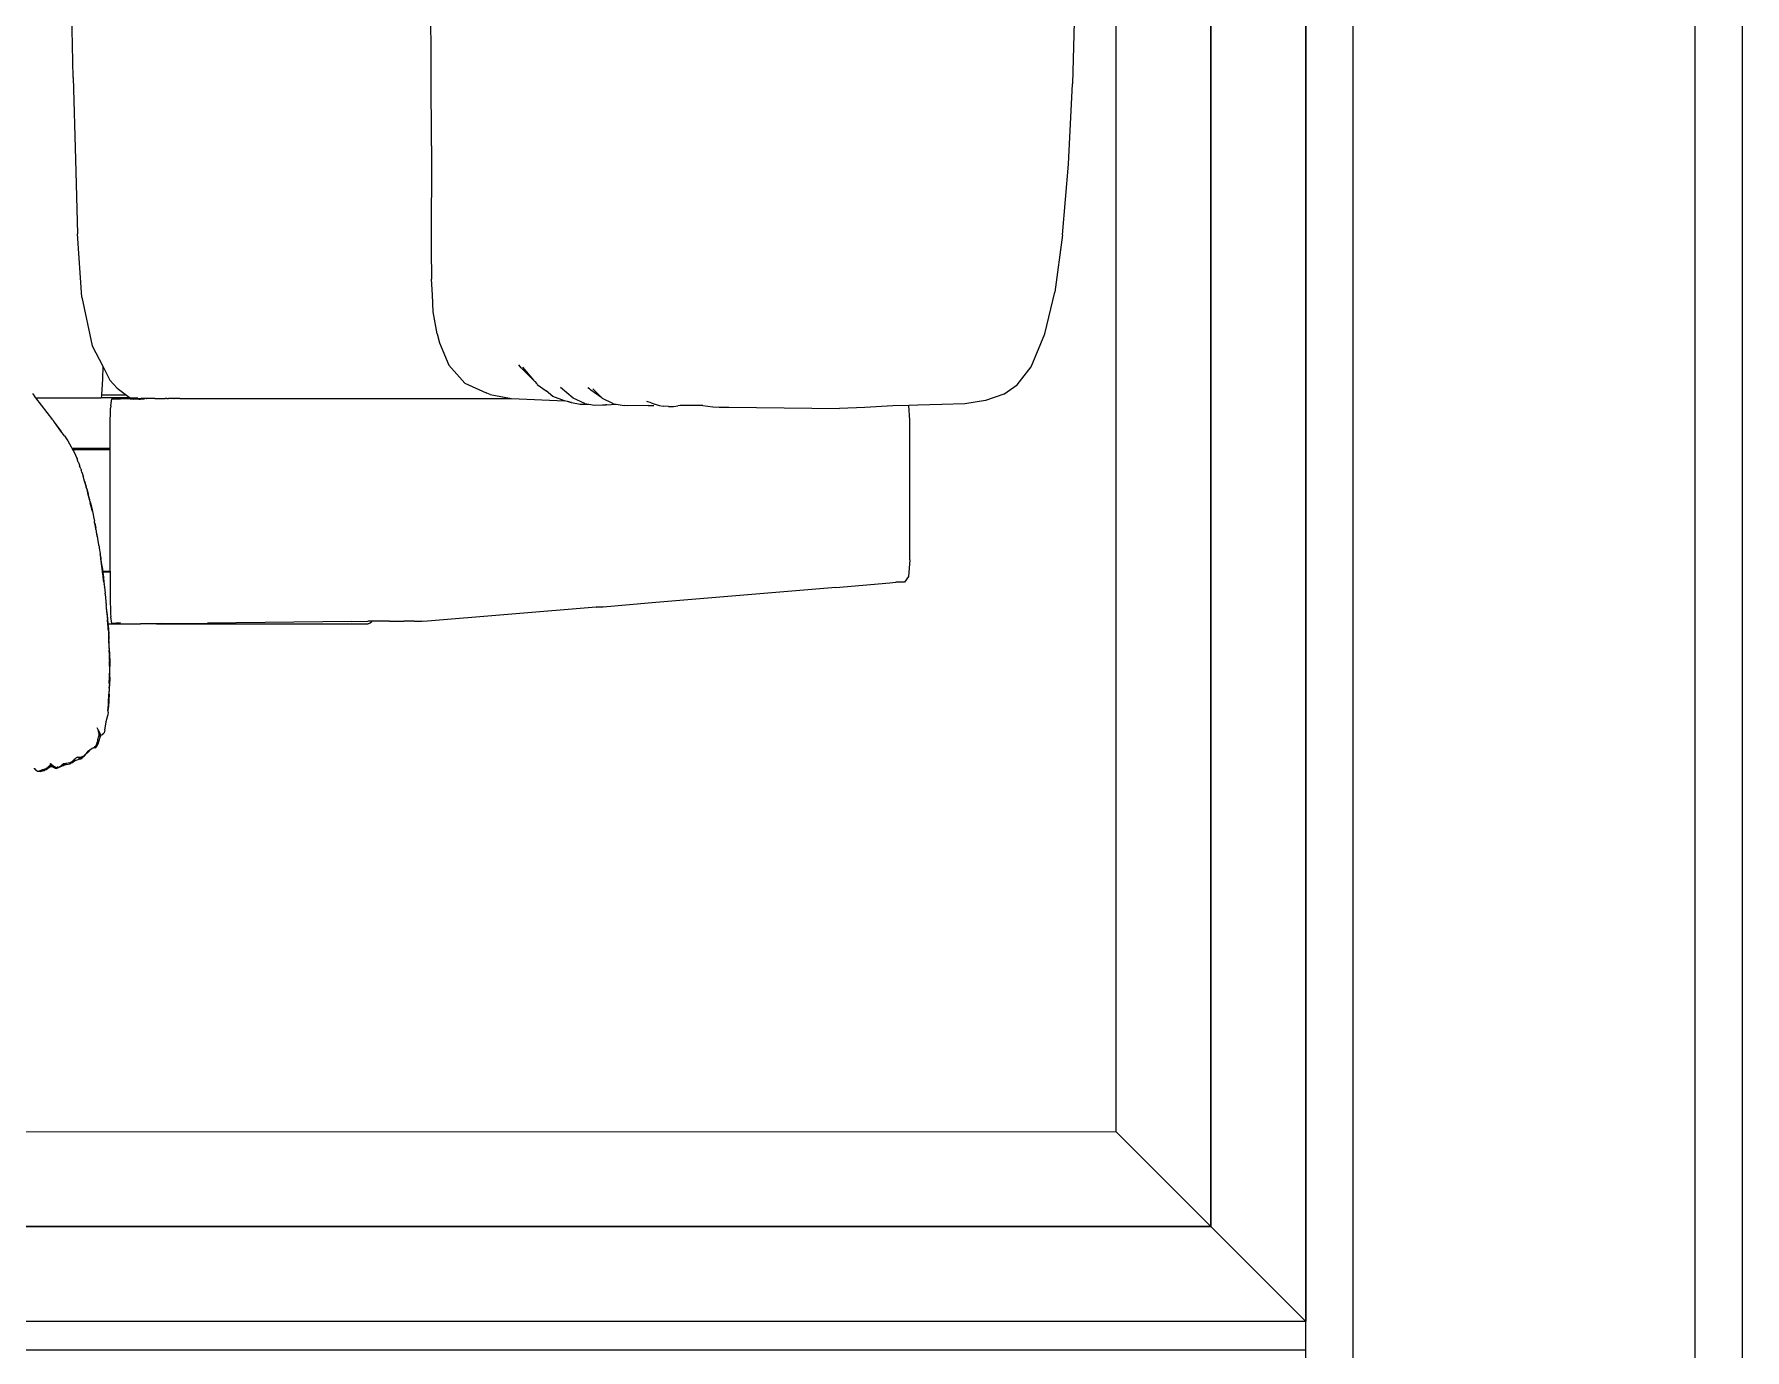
# Model space of a CAD drawing. Header units: metres. Extents: x 42 to 199, y -121 to 268.
# Drawn here: x 117.262 to 118.163, y 39.694 to 40.388 of the extents above; entities that cross this region are included whole.
import ezdxf

# ---------------------------------------------------------------- set-up
doc = ezdxf.new("R2010")
doc.units = ezdxf.units.M
doc.header["$LTSCALE"] = 0.3
doc.layers.get('0').update_dxf_attribs({"color": 8})
for name, color, linetype in [('A-ELEVATION 3', 8, 'Continuous'), ('A-ELEVATION 5', 8, 'Continuous'), ('A-Wall-Full', 8, 'Continuous'), ('A-Wall-Plst', 8, 'Continuous')]:
    doc.layers.add(name, color=color, linetype=linetype)
doc.layers.add('A-Furniture', color=8, linetype='Continuous', lineweight=0)
doc.layers.add('DA HOUSE ARCH LAYOUT', color=8, linetype='Continuous', lineweight=9)

# ---------------------------------------------------------------- blocks, each defined once
blk = doc.blocks.new('zw$DE84')
for p, q in [((-0.22339, 1.47172), (-0.25375, 1.46768)), ((-0.22339, 1.47172), (-0.18619, 1.4749)), ((-0.18619, 1.4749), (-0.14389, 1.47705)), ((-0.09775, 1.47838), (-0.14389, 1.47705)), ((-0.29312, 1.4552), (-0.27569, 1.46255)), ((-0.27569, 1.46255), (-0.25375, 1.46768)), ((-0.30262, 1.44793), (-0.29312, 1.4552)), ((-0.30747, 1.44092), (-0.30262, 1.44793)), ((-0.30747, 1.44092), (-0.31081, 1.4312)), ((-0.31081, 1.4312), (-0.31266, 1.42035)), ((-0.31266, 1.42035), (-0.31291, 1.40824)), ((-0.31291, 1.40824), (-0.31329, 1.39553)), ((-0.40356, 1.39058), (-0.4066, 1.38856)), ((-0.4066, 1.38856), (-0.4066, 1.38386)), ((-0.39484, 1.39124), (-0.40356, 1.39058)), ((-0.39484, 1.39124), (-0.32125, 1.39129)), ((-0.32125, 1.39129), (-0.3134, 1.3907)), ((-0.3134, 1.3907), (-0.31359, 1.38233)), ((-0.31329, 1.39553), (-0.3134, 1.3907)), ((-0.40945, 1.35225), (-0.40691, 1.38079)), ((-0.40691, 1.38079), (-0.4066, 1.38386)), ((-0.31359, 1.38233), (-0.31457, 1.36764)), ((-0.31457, 1.36764), (-0.31502, 1.35417)), ((-0.3144, 1.29595), (-0.31502, 1.35417)), ((-0.40945, 1.35225), (-0.41742, 1.25749)), ((-0.31431, 1.29075), (-0.3144, 1.29595)), ((-0.31412, 1.28743), (-0.31431, 1.29075)), ((-0.31352, 1.28225), (-0.31412, 1.28743)), ((-0.31352, 1.28225), (-0.31352, 1.27017)), ((-0.31396, 1.26416), (-0.31392, 1.26669)), ((-0.31396, 1.26416), (-0.31377, 1.26155)), ((-0.31392, 1.26669), (-0.31369, 1.26905)), ((-0.31352, 1.27017), (-0.31369, 1.26908)), ((-0.31369, 1.26908), (-0.31369, 1.26905)), ((-0.41742, 1.25749), (-0.41971, 1.22966)), ((-0.31338, 1.2591), (-0.31377, 1.26155)), ((-0.31353, 1.25331), (-0.31358, 1.24224)), ((-0.31353, 1.25331), (-0.31354, 1.25631)), ((-0.31324, 1.2586), (-0.31338, 1.2591)), ((-0.31278, 1.25702), (-0.31324, 1.2586)), ((-0.31277, 1.25692), (-0.31278, 1.25702)), ((-0.31208, 1.25502), (-0.31277, 1.25692)), ((-0.31208, 1.25502), (-0.31139, 1.25276)), ((-0.31358, 1.24224), (-0.31353, 1.2407)), ((-0.3126, 1.23545), (-0.31353, 1.2407)), ((-0.31304, 1.23162), (-0.31275, 1.23629)), ((-0.3125, 1.23501), (-0.3126, 1.23545)), ((-0.41976, 1.22704), (-0.4198, 1.22699)), ((-0.4198, 1.22699), (-0.41978, 1.226)), ((-0.41978, 1.2279), (-0.41979, 1.22731)), ((-0.41979, 1.22731), (-0.41976, 1.22704)), ((-0.41975, 1.22884), (-0.41978, 1.2279)), ((-0.41978, 1.226), (-0.41968, 1.22713)), ((-0.41971, 1.22966), (-0.41975, 1.22884)), ((-0.31326, 1.22504), (-0.31316, 1.22932)), ((-0.31316, 1.22932), (-0.31306, 1.23112)), ((-0.31304, 1.23162), (-0.31306, 1.23112)), ((-0.31244, 1.23478), (-0.3125, 1.23501)), ((-0.31244, 1.23478), (-0.30981, 1.22923)), ((-0.30981, 1.22923), (-0.30945, 1.22889)), ((-0.30945, 1.22889), (-0.30536, 1.22318)), ((-0.30945, 1.22889), (-0.30463, 1.2243)), ((-0.41978, 1.226), (-0.4273, 1.13501)), ((-0.31275, 1.22212), (-0.31326, 1.22504)), ((-0.3127, 1.21754), (-0.31275, 1.22212)), ((-0.31238, 1.22004), (-0.31275, 1.22212)), ((-0.31185, 1.21293), (-0.3127, 1.21754)), ((-0.31238, 1.22004), (-0.30966, 1.21385)), ((-0.30536, 1.22318), (-0.30466, 1.22245)), ((-0.30466, 1.22245), (-0.30411, 1.22162)), ((-0.31185, 1.21293), (-0.3118, 1.21272)), ((-0.31159, 1.21159), (-0.3118, 1.21272)), ((-0.3118, 1.21272), (-0.31096, 1.20935)), ((-0.31159, 1.21159), (-0.31096, 1.20935)), ((-0.30983, 1.18142), (-0.31101, 1.20953)), ((-0.31096, 1.20935), (-0.30873, 1.20312)), ((-0.30966, 1.21385), (-0.30399, 1.20714)), ((-0.30873, 1.20312), (-0.30572, 1.19955)), ((-0.30231, 1.19492), (-0.30572, 1.19955)), ((-0.30231, 1.19492), (-0.30208, 1.19477)), ((-0.30074, 1.19361), (-0.30208, 1.19477)), ((-0.30008, 1.19303), (-0.30074, 1.19361)), ((-0.29359, 1.18647), (-0.30008, 1.19303)), ((-0.29329, 1.18714), (-0.30008, 1.19303)), ((-0.30984, 1.15891), (-0.30983, 1.18142)), ((-0.30765, 1.17012), (-0.30983, 1.18142)), ((-0.29359, 1.18647), (-0.29201, 1.18513)), ((-0.30765, 1.17012), (-0.30688, 1.1683)), ((-0.30688, 1.1683), (-0.3067, 1.16795)), ((-0.30177, 1.15681), (-0.3067, 1.16795)), ((-0.30984, 1.15719), (-0.30984, 1.15891)), ((-0.30984, 1.13446), (-0.30984, 1.15719)), ((-0.29211, 1.14825), (-0.30177, 1.15681)), ((-0.28034, 1.1434), (-0.29211, 1.14825)), ((-0.27574, 1.1422), (-0.28034, 1.1434)), ((-0.27574, 1.1422), (-0.26404, 1.14014)), ((-0.26404, 1.14014), (-0.25516, 1.13976)), ((-0.25516, 1.13976), (-0.24678, 1.13924)), ((-0.23119, 1.13899), (-0.24678, 1.13924)), ((-0.17654, 1.1391), (-0.23119, 1.13899)), ((-0.17654, 1.1391), (-0.13804, 1.13904)), ((-0.13804, 1.13904), (-0.09404, 1.1388)), ((-0.4273, 1.13501), (-0.42715, 1.13391)), ((-0.42717, 1.13), (-0.42715, 1.13391)), ((-0.42717, 1.13), (-0.42716, 1.12456)), ((-0.30983, 1.1288), (-0.30984, 1.13446)), ((-0.30984, 1.127), (-0.30983, 1.1288)), ((-0.42717, 1.11696), (-0.42716, 1.12456)), ((-0.30983, 1.11695), (-0.30984, 1.127)), ((-0.42717, 1.11696), (-0.42723, 1.10799)), ((-0.30984, 1.01561), (-0.30983, 1.11695)), ((-0.42824, 1.10687), (-0.4285, 1.10583)), ((-0.4285, 0.99429), (-0.4285, 1.10583)), ((-0.42752, 1.10781), (-0.42824, 1.10687)), ((-0.42723, 1.10799), (-0.42752, 1.10781)), ((-0.42734, 1.09707), (-0.42725, 1.1056)), ((-0.42723, 1.10799), (-0.42725, 1.1056)), ((-0.42734, 1.09707), (-0.42819, 1.02104)), ((-0.42752, 1.09707), (-0.42734, 1.09707)), ((-0.42835, 1.00221), (-0.42819, 1.02104)), ((-0.30981, 1.00655), (-0.30984, 1.01561)), ((-0.42844, 0.99662), (-0.42835, 1.00221)), ((-0.30981, 1.00337), (-0.30982, 1.0007)), ((-0.30981, 1.00655), (-0.30981, 1.00357)), ((-0.30981, 1.00337), (-0.30981, 1.00357)), ((-0.42844, 0.99662), (-0.4285, 0.99429)), ((-0.4285, 0.99429), (-0.4285, 0.99148)), ((-0.30982, 1.0007), (-0.30982, 1.00055)), ((-0.30982, 1.00037), (-0.30982, 1.00055)), ((-0.30982, 0.99975), (-0.30982, 1.00037)), ((-0.30982, 0.99972), (-0.30982, 0.99975)), ((-0.30982, 0.99972), (-0.30981, 0.99902)), ((-0.30981, 0.99902), (-0.30981, 0.99883)), ((-0.30981, 0.99337), (-0.30981, 0.99883)), ((-0.30981, 0.99337), (-0.30981, 0.99333)), ((-0.30981, 0.99333), (-0.30981, 0.98924)), ((-0.4285, 0.99148), (-0.42856, 0.98573)), ((-0.4285, 0.98045), (-0.42856, 0.98573)), ((-0.31014, 0.98572), (-0.31002, 0.98798)), ((-0.31013, 0.98496), (-0.31014, 0.98572)), ((-0.31013, 0.98496), (-0.3101, 0.98197)), ((-0.30982, 0.98188), (-0.30981, 0.98293)), ((-0.30981, 0.98924), (-0.30981, 0.9891)), ((-0.30981, 0.9891), (-0.30981, 0.98896)), ((-0.30981, 0.98885), (-0.30981, 0.98896)), ((-0.30981, 0.98885), (-0.30981, 0.98776)), ((-0.30981, 0.98773), (-0.30981, 0.98776)), ((-0.30981, 0.98769), (-0.30981, 0.98773)), ((-0.30981, 0.98769), (-0.30981, 0.9875)), ((-0.30981, 0.9875), (-0.30981, 0.98747)), ((-0.30981, 0.98747), (-0.30981, 0.98734)), ((-0.30981, 0.98734), (-0.30981, 0.98731)), ((-0.30981, 0.98731), (-0.30981, 0.98724)), ((-0.30981, 0.98724), (-0.30981, 0.98709)), ((-0.30981, 0.98709), (-0.30981, 0.98705)), ((-0.30981, 0.98705), (-0.30981, 0.98686)), ((-0.30981, 0.98686), (-0.30981, 0.98672)), ((-0.30981, 0.98672), (-0.30981, 0.9862)), ((-0.30981, 0.98446), (-0.30981, 0.9862)), ((-0.30981, 0.98435), (-0.30981, 0.98446)), ((-0.30981, 0.98435), (-0.30981, 0.98306)), ((-0.30981, 0.98306), (-0.30981, 0.98303)), ((-0.30981, 0.98293), (-0.30981, 0.98303)), ((-0.30938, 0.98035), (-0.30938, 0.98443)), ((-0.4285, 0.96863), (-0.4285, 0.98045)), ((-0.42808, 0.97518), (-0.42838, 0.97077)), ((-0.3101, 0.98197), (-0.3099, 0.98226)), ((-0.3101, 0.98197), (-0.31008, 0.98032)), ((-0.30985, 0.98052), (-0.31008, 0.98032)), ((-0.31008, 0.98032), (-0.31001, 0.97518)), ((-0.31001, 0.97076), (-0.31001, 0.97518)), ((-0.30983, 0.98146), (-0.30986, 0.98101)), ((-0.30984, 0.98097), (-0.30986, 0.98101)), ((-0.30984, 0.98097), (-0.30985, 0.98052)), ((-0.30952, 0.98054), (-0.30984, 0.98097)), ((-0.30982, 0.98188), (-0.30983, 0.98159)), ((-0.30983, 0.98159), (-0.30983, 0.98146)), ((-0.30797, 0.97844), (-0.30938, 0.98035)), ((-0.30938, 0.98035), (-0.30938, 0.96513)), ((-0.30797, 0.97844), (-0.30797, 0.96521)), ((-0.30439, 0.97357), (-0.30797, 0.97844)), ((-0.4882, 0.96456), (-0.48727, 0.96502)), ((-0.48738, 0.96409), (-0.48714, 0.96479)), ((-0.48719, 0.96569), (-0.48733, 0.96514)), ((-0.48727, 0.96502), (-0.48733, 0.96514)), ((-0.48727, 0.96502), (-0.48714, 0.96509)), ((-0.48714, 0.96479), (-0.48727, 0.96502)), ((-0.48719, 0.96569), (-0.48647, 0.96631)), ((-0.48714, 0.96509), (-0.48709, 0.96514)), ((-0.48714, 0.96479), (-0.48707, 0.96501)), ((-0.48696, 0.96446), (-0.48714, 0.96479)), ((-0.48599, 0.96657), (-0.48647, 0.96631)), ((-0.48449, 0.96698), (-0.48599, 0.96657)), ((-0.48449, 0.96698), (-0.4794, 0.9678)), ((-0.48006, 0.96758), (-0.48013, 0.96757)), ((-0.4797, 0.96768), (-0.47987, 0.96765)), ((-0.4794, 0.9678), (-0.47926, 0.96784)), ((-0.47893, 0.96789), (-0.47926, 0.96784)), ((-0.4766, 0.96854), (-0.47893, 0.96789)), ((-0.4751, 0.96875), (-0.4766, 0.96854)), ((-0.4751, 0.96875), (-0.47285, 0.96884)), ((-0.4742, 0.96859), (-0.47437, 0.96862)), ((-0.4742, 0.96859), (-0.4739, 0.9686)), ((-0.4739, 0.9686), (-0.47384, 0.96865)), ((-0.47384, 0.96865), (-0.47378, 0.96863)), ((-0.46886, 0.96894), (-0.47378, 0.96863)), ((-0.47378, 0.96863), (-0.47361, 0.96869)), ((-0.47361, 0.96869), (-0.47059, 0.96893)), ((-0.47285, 0.96884), (-0.47361, 0.96869)), ((-0.47252, 0.96889), (-0.47285, 0.96884)), ((-0.46888, 0.96909), (-0.47252, 0.96889)), ((-0.47252, 0.96889), (-0.47059, 0.96893)), ((-0.47059, 0.96893), (-0.46888, 0.96909)), ((-0.47059, 0.96893), (-0.46886, 0.96894)), ((-0.46888, 0.96909), (-0.46871, 0.96908)), ((-0.46886, 0.96894), (-0.46774, 0.96905)), ((-0.46886, 0.96894), (-0.46721, 0.96903)), ((-0.46573, 0.96932), (-0.46871, 0.96908)), ((-0.46721, 0.96903), (-0.46664, 0.96909)), ((-0.46664, 0.96909), (-0.46422, 0.96936)), ((-0.46664, 0.96909), (-0.46597, 0.96912)), ((-0.46573, 0.96932), (-0.46564, 0.96932)), ((-0.46564, 0.96932), (-0.46505, 0.96936)), ((-0.46505, 0.96936), (-0.46487, 0.96935)), ((-0.46487, 0.96935), (-0.46464, 0.96936)), ((-0.46464, 0.96936), (-0.46422, 0.96936)), ((-0.46422, 0.96936), (-0.4638, 0.9694)), ((-0.4638, 0.9694), (-0.46369, 0.9694)), ((-0.46369, 0.9694), (-0.46137, 0.96953)), ((-0.46251, 0.96935), (-0.46203, 0.96933)), ((-0.46068, 0.96934), (-0.46203, 0.96933)), ((-0.46016, 0.96954), (-0.46137, 0.96953)), ((-0.46016, 0.96954), (-0.45883, 0.96959)), ((-0.45767, 0.96955), (-0.46016, 0.96954)), ((-0.4599, 0.96923), (-0.45938, 0.96935)), ((-0.45938, 0.96935), (-0.45722, 0.96948)), ((-0.45767, 0.96955), (-0.45916, 0.96943)), ((-0.45722, 0.96948), (-0.45916, 0.96943)), ((-0.45767, 0.96955), (-0.45883, 0.96959)), ((-0.45727, 0.96959), (-0.45767, 0.96955)), ((-0.45666, 0.96964), (-0.45727, 0.96959)), ((-0.45621, 0.96954), (-0.45727, 0.96959)), ((-0.45722, 0.96948), (-0.45621, 0.96954)), ((-0.45666, 0.96964), (-0.45112, 0.96971)), ((-0.45621, 0.96954), (-0.45497, 0.96954)), ((-0.45497, 0.96954), (-0.45406, 0.96957)), ((-0.45406, 0.96957), (-0.45393, 0.96957)), ((-0.45393, 0.96957), (-0.45388, 0.96957)), ((-0.45388, 0.96957), (-0.44803, 0.96954)), ((-0.44682, 0.96955), (-0.45112, 0.96971)), ((-0.44854, 0.9694), (-0.45016, 0.96945)), ((-0.44854, 0.9694), (-0.44835, 0.96942)), ((-0.44765, 0.96952), (-0.44803, 0.96954)), ((-0.44762, 0.96952), (-0.44765, 0.96952)), ((-0.44682, 0.96955), (-0.44762, 0.96952)), ((-0.44762, 0.96952), (-0.44487, 0.96941)), ((-0.44647, 0.96953), (-0.44682, 0.96955)), ((-0.44336, 0.9695), (-0.44647, 0.96953)), ((-0.44487, 0.96941), (-0.44647, 0.96953)), ((-0.44455, 0.96938), (-0.44487, 0.96941)), ((-0.44455, 0.96938), (-0.44274, 0.9693)), ((-0.44336, 0.9695), (-0.43658, 0.9691)), ((-0.44274, 0.9693), (-0.44252, 0.9693)), ((-0.43962, 0.96916), (-0.44252, 0.9693)), ((-0.4388, 0.96915), (-0.43962, 0.96916)), ((-0.4388, 0.96915), (-0.43861, 0.96912)), ((-0.43861, 0.96912), (-0.4385, 0.96911)), ((-0.4385, 0.96911), (-0.43841, 0.96912)), ((-0.43841, 0.96912), (-0.43826, 0.96911)), ((-0.43803, 0.96909), (-0.43826, 0.96911)), ((-0.43789, 0.96911), (-0.43803, 0.96909)), ((-0.4377, 0.9691), (-0.43789, 0.96911)), ((-0.4376, 0.96908), (-0.4377, 0.9691)), ((-0.4376, 0.96908), (-0.43689, 0.96903)), ((-0.43689, 0.96903), (-0.43426, 0.96907)), ((-0.4323, 0.96885), (-0.43689, 0.96903)), ((-0.43658, 0.9691), (-0.43624, 0.96911)), ((-0.43333, 0.96895), (-0.43624, 0.96911)), ((-0.4313, 0.96889), (-0.43426, 0.96907)), ((-0.4323, 0.96885), (-0.43333, 0.96895)), ((-0.4323, 0.96885), (-0.43099, 0.96876)), ((-0.4285, 0.96863), (-0.4313, 0.96889)), ((-0.43099, 0.96876), (-0.4304, 0.9687)), ((-0.43013, 0.96868), (-0.4304, 0.9687)), ((-0.43013, 0.96868), (-0.4285, 0.96855)), ((-0.4285, 0.9686), (-0.43013, 0.96868)), ((-0.42797, 0.96855), (-0.4285, 0.96863)), ((-0.4285, 0.9686), (-0.4285, 0.96855)), ((-0.42797, 0.96855), (-0.4285, 0.9686)), ((-0.4285, 0.96855), (-0.42846, 0.96854)), ((-0.42846, 0.96854), (-0.42797, 0.96855)), ((-0.42838, 0.97077), (-0.42497, 0.97019)), ((-0.42642, 0.96844), (-0.42797, 0.96855)), ((-0.42797, 0.96855), (-0.42729, 0.96845)), ((-0.42729, 0.96845), (-0.42622, 0.96837)), ((-0.42633, 0.96843), (-0.42642, 0.96844)), ((-0.42348, 0.96823), (-0.42633, 0.96843)), ((-0.42622, 0.96837), (-0.42633, 0.96843)), ((-0.42583, 0.96833), (-0.42622, 0.96837)), ((-0.42583, 0.96833), (-0.42576, 0.96832)), ((-0.42528, 0.96829), (-0.42576, 0.96832)), ((-0.42521, 0.96828), (-0.42528, 0.96829)), ((-0.42507, 0.96826), (-0.42521, 0.96828)), ((-0.42488, 0.96823), (-0.42507, 0.96826)), ((-0.42357, 0.96998), (-0.42497, 0.97019)), ((-0.42315, 0.96811), (-0.42488, 0.96823)), ((-0.4143, 0.96978), (-0.42357, 0.96998)), ((-0.42348, 0.96823), (-0.42034, 0.96787)), ((-0.42105, 0.9679), (-0.42315, 0.96811)), ((-0.42105, 0.9679), (-0.42034, 0.96787)), ((-0.42034, 0.96787), (-0.42012, 0.96785)), ((-0.42012, 0.96785), (-0.4198, 0.96784)), ((-0.41975, 0.96783), (-0.4198, 0.96784)), ((-0.41975, 0.96783), (-0.41911, 0.96776)), ((-0.41806, 0.96769), (-0.41911, 0.96776)), ((-0.41779, 0.96766), (-0.41806, 0.96769)), ((-0.41779, 0.96766), (-0.41725, 0.9677)), ((-0.41725, 0.9677), (-0.41429, 0.96744)), ((-0.40124, 0.96977), (-0.4143, 0.96978)), ((-0.41429, 0.96744), (-0.41242, 0.96724)), ((-0.40933, 0.96689), (-0.41242, 0.96724)), ((-0.40933, 0.96689), (-0.40903, 0.96679)), ((-0.40887, 0.96677), (-0.40903, 0.96679)), ((-0.40813, 0.96669), (-0.40887, 0.96677)), ((-0.40804, 0.96664), (-0.40813, 0.96669)), ((-0.40804, 0.96664), (-0.40791, 0.96666)), ((-0.40659, 0.96644), (-0.40791, 0.96666)), ((-0.40659, 0.96644), (-0.4039, 0.96614)), ((-0.40227, 0.9661), (-0.40659, 0.96644)), ((-0.4039, 0.96614), (-0.40332, 0.96607)), ((-0.40332, 0.96607), (-0.40257, 0.96602)), ((-0.40257, 0.96602), (-0.40212, 0.96599)), ((-0.40257, 0.96602), (-0.40249, 0.96597)), ((-0.40209, 0.96593), (-0.40249, 0.96597)), ((-0.40227, 0.9661), (-0.40124, 0.96592)), ((-0.40124, 0.96592), (-0.40212, 0.96599)), ((-0.40124, 0.96583), (-0.40212, 0.96599)), ((-0.40209, 0.96593), (-0.40184, 0.96589)), ((-0.40184, 0.96589), (-0.40181, 0.96589)), ((-0.40181, 0.96589), (-0.40124, 0.9658)), ((-0.40167, 0.96581), (-0.40124, 0.9658)), ((-0.40124, 0.96977), (-0.40124, 0.96995)), ((-0.40087, 0.96977), (-0.40124, 0.96977)), ((-0.40124, 0.96592), (-0.40124, 0.96977)), ((-0.4011, 0.96589), (-0.40124, 0.96592)), ((-0.40124, 0.9658), (-0.40124, 0.96583)), ((-0.40087, 0.9658), (-0.40124, 0.96583)), ((-0.40124, 0.9658), (-0.40087, 0.96575)), ((-0.4011, 0.96589), (-0.40103, 0.96588)), ((-0.40087, 0.96585), (-0.40103, 0.96588)), ((-0.40087, 0.96977), (-0.40087, 0.96995)), ((-0.40087, 0.96977), (-0.3366, 0.96978)), ((-0.40087, 0.96585), (-0.40087, 0.96977)), ((-0.40034, 0.96575), (-0.40087, 0.96585)), ((-0.40035, 0.9658), (-0.40087, 0.96585)), ((-0.40087, 0.96575), (-0.40087, 0.9658)), ((-0.40034, 0.96575), (-0.40087, 0.9658)), ((-0.40087, 0.96575), (-0.40034, 0.96575)), ((-0.40087, 0.96575), (-0.39823, 0.96546)), ((-0.3999, 0.96575), (-0.40035, 0.9658)), ((-0.40034, 0.96575), (-0.3999, 0.96575)), ((-0.39859, 0.96561), (-0.3999, 0.96575)), ((-0.39859, 0.96561), (-0.39838, 0.96552)), ((-0.39838, 0.96552), (-0.39823, 0.96546)), ((-0.39838, 0.96552), (-0.395, 0.96511)), ((-0.39823, 0.96546), (-0.3982, 0.96545)), ((-0.3982, 0.96545), (-0.39434, 0.9649)), ((-0.395, 0.96511), (-0.39407, 0.96493)), ((-0.39273, 0.96468), (-0.39434, 0.9649)), ((-0.39407, 0.96493), (-0.39385, 0.9649)), ((-0.39385, 0.9649), (-0.39273, 0.96468)), ((-0.3366, 0.96978), (-0.3366, 0.96995)), ((-0.3366, 0.95001), (-0.3366, 0.96978)), ((-0.3366, 0.96978), (-0.33595, 0.96978)), ((-0.33595, 0.96978), (-0.33595, 0.96995)), ((-0.33595, 0.94968), (-0.33595, 0.96978)), ((-0.33595, 0.96978), (-0.32422, 0.96978)), ((-0.32422, 0.96978), (-0.31493, 0.96998)), ((-0.31367, 0.97018), (-0.31493, 0.96998)), ((-0.31357, 0.97019), (-0.31367, 0.97018)), ((-0.31357, 0.97019), (-0.31001, 0.97076)), ((-0.30797, 0.96521), (-0.30938, 0.96513)), ((-0.30938, 0.93067), (-0.30938, 0.96513)), ((-0.29937, 0.96574), (-0.30797, 0.96521)), ((-0.30439, 0.97357), (-0.30009, 0.96969)), ((-0.29279, 0.96594), (-0.30009, 0.96969)), ((-0.29279, 0.96594), (-0.29937, 0.96574)), ((-0.28194, 0.96036), (-0.29279, 0.96594)), ((-0.49908, 0.95508), (-0.49836, 0.95606)), ((-0.49836, 0.95606), (-0.49658, 0.95768)), ((-0.49833, 0.95563), (-0.49823, 0.95593)), ((-0.49823, 0.95593), (-0.49652, 0.95754)), ((-0.49546, 0.95899), (-0.49666, 0.95785)), ((-0.49666, 0.95785), (-0.49568, 0.95871)), ((-0.49666, 0.95785), (-0.49658, 0.95768)), ((-0.49653, 0.95774), (-0.49666, 0.95785)), ((-0.49658, 0.95768), (-0.49653, 0.95774)), ((-0.49658, 0.95768), (-0.49652, 0.95754)), ((-0.49648, 0.95757), (-0.49658, 0.95768)), ((-0.49653, 0.95774), (-0.49574, 0.95846)), ((-0.49642, 0.95764), (-0.49653, 0.95774)), ((-0.49652, 0.95754), (-0.49648, 0.95757)), ((-0.49648, 0.95757), (-0.49642, 0.95764)), ((-0.49642, 0.95764), (-0.49579, 0.95824)), ((-0.49579, 0.95824), (-0.4954, 0.95862)), ((-0.49579, 0.95824), (-0.49574, 0.95846)), ((-0.49574, 0.95846), (-0.4954, 0.95877)), ((-0.49574, 0.95846), (-0.49568, 0.95871)), ((-0.49568, 0.95871), (-0.49535, 0.95884)), ((-0.49509, 0.95916), (-0.49546, 0.95899)), ((-0.49518, 0.95905), (-0.49546, 0.95899)), ((-0.4954, 0.95862), (-0.49518, 0.9589)), ((-0.4954, 0.95877), (-0.49535, 0.95884)), ((-0.49535, 0.95884), (-0.49518, 0.95905)), ((-0.49535, 0.95884), (-0.49518, 0.9589)), ((-0.49518, 0.95905), (-0.49509, 0.95916)), ((-0.49503, 0.95909), (-0.49518, 0.95905)), ((-0.49518, 0.9589), (-0.49503, 0.95909)), ((-0.49509, 0.95916), (-0.49431, 0.96018)), ((-0.49489, 0.95926), (-0.49509, 0.95916)), ((-0.49503, 0.95909), (-0.49489, 0.95926)), ((-0.49489, 0.95926), (-0.4945, 0.95975)), ((-0.4945, 0.95975), (-0.49431, 0.96018)), ((-0.49387, 0.96152), (-0.49431, 0.96018)), ((-0.49431, 0.96018), (-0.49378, 0.96138)), ((-0.49405, 0.9618), (-0.4935, 0.96258)), ((-0.49362, 0.96227), (-0.49405, 0.9618)), ((-0.49333, 0.96188), (-0.49405, 0.9618)), ((-0.49405, 0.9618), (-0.49387, 0.96152)), ((-0.49387, 0.96152), (-0.49378, 0.96138)), ((-0.49378, 0.96138), (-0.49372, 0.96151)), ((-0.49372, 0.96151), (-0.49333, 0.96188)), ((-0.4936, 0.96233), (-0.49362, 0.96227)), ((-0.4936, 0.96233), (-0.4935, 0.9624)), ((-0.4935, 0.96258), (-0.4933, 0.96262)), ((-0.49347, 0.96243), (-0.4935, 0.96258)), ((-0.4935, 0.96258), (-0.49335, 0.96256)), ((-0.49347, 0.96243), (-0.4935, 0.9624)), ((-0.49335, 0.96256), (-0.49347, 0.96243)), ((-0.4933, 0.96262), (-0.49335, 0.96256)), ((-0.49333, 0.96188), (-0.49289, 0.9623)), ((-0.4933, 0.96262), (-0.49305, 0.9627)), ((-0.49305, 0.9627), (-0.49301, 0.96273)), ((-0.49301, 0.96273), (-0.49192, 0.96345)), ((-0.49131, 0.96324), (-0.49301, 0.96273)), ((-0.49163, 0.9629), (-0.49301, 0.96273)), ((-0.49289, 0.9623), (-0.49163, 0.9629)), ((-0.49192, 0.96345), (-0.48836, 0.96448)), ((-0.49169, 0.96272), (-0.49131, 0.96295)), ((-0.49163, 0.9629), (-0.49139, 0.96301)), ((-0.49131, 0.96295), (-0.49163, 0.9629)), ((-0.49139, 0.96301), (-0.49131, 0.96306)), ((-0.49131, 0.96324), (-0.48982, 0.96334)), ((-0.49068, 0.96316), (-0.49131, 0.96306)), ((-0.49131, 0.96295), (-0.49115, 0.96297)), ((-0.49068, 0.96316), (-0.49115, 0.96297)), ((-0.49115, 0.96297), (-0.49056, 0.96306)), ((-0.49048, 0.96324), (-0.49068, 0.96316)), ((-0.49021, 0.96326), (-0.49048, 0.96324)), ((-0.49021, 0.96326), (-0.48982, 0.96334)), ((-0.48968, 0.9633), (-0.49021, 0.96326)), ((-0.48982, 0.96334), (-0.48841, 0.96364)), ((-0.48982, 0.96334), (-0.48942, 0.96337)), ((-0.48841, 0.96364), (-0.48769, 0.96389)), ((-0.48836, 0.96448), (-0.4882, 0.96456)), ((-0.4882, 0.96456), (-0.48786, 0.96466)), ((-0.48769, 0.96389), (-0.48803, 0.96401)), ((-0.48769, 0.96389), (-0.48754, 0.96394)), ((-0.48738, 0.96409), (-0.48754, 0.96394)), ((-0.48754, 0.96394), (-0.48725, 0.964)), ((-0.48696, 0.96446), (-0.48738, 0.96409)), ((-0.48738, 0.96409), (-0.48706, 0.96422)), ((-0.48709, 0.96411), (-0.48738, 0.96409)), ((-0.48725, 0.964), (-0.48738, 0.96409)), ((-0.48725, 0.964), (-0.48721, 0.96401)), ((-0.48721, 0.96401), (-0.48704, 0.96404)), ((-0.48702, 0.96383), (-0.48721, 0.96401)), ((-0.4869, 0.96385), (-0.48721, 0.96401)), ((-0.48709, 0.96411), (-0.48685, 0.96431)), ((-0.48706, 0.96422), (-0.48709, 0.96411)), ((-0.48709, 0.96411), (-0.48704, 0.96404)), ((-0.48706, 0.96422), (-0.48685, 0.96431)), ((-0.48704, 0.96404), (-0.48676, 0.9641)), ((-0.48704, 0.96404), (-0.4869, 0.96385)), ((-0.48436, 0.96324), (-0.48701, 0.96471)), ((-0.48692, 0.96449), (-0.48696, 0.96446)), ((-0.48685, 0.96431), (-0.48696, 0.96446)), ((-0.4869, 0.96385), (-0.4867, 0.96409)), ((-0.48682, 0.96378), (-0.4869, 0.96385)), ((-0.48676, 0.9641), (-0.48685, 0.96431)), ((-0.48676, 0.9641), (-0.4867, 0.96409)), ((-0.4867, 0.96409), (-0.48578, 0.96385)), ((-0.48604, 0.96358), (-0.4867, 0.96409)), ((-0.48436, 0.96324), (-0.48604, 0.96358)), ((-0.48322, 0.96272), (-0.48436, 0.96324)), ((-0.39267, 0.96467), (-0.39273, 0.96468)), ((-0.39267, 0.96467), (-0.39238, 0.96463)), ((-0.39238, 0.96463), (-0.39193, 0.96453)), ((-0.39183, 0.96451), (-0.39193, 0.96453)), ((-0.39154, 0.96445), (-0.39183, 0.96451)), ((-0.38877, 0.96401), (-0.39154, 0.96445)), ((-0.38824, 0.96394), (-0.38877, 0.96401)), ((-0.38824, 0.96394), (-0.38821, 0.96395)), ((-0.38735, 0.96382), (-0.38821, 0.96395)), ((-0.38735, 0.96382), (-0.38669, 0.96375)), ((-0.38669, 0.96375), (-0.3848, 0.96342)), ((-0.3848, 0.96342), (-0.38244, 0.96311)), ((-0.38259, 0.96301), (-0.38094, 0.96276)), ((-0.38244, 0.96311), (-0.38094, 0.96276)), ((-0.38129, 0.96276), (-0.38094, 0.96276)), ((-0.38094, 0.96276), (-0.3805, 0.96268)), ((-0.3805, 0.96268), (-0.38028, 0.96262)), ((-0.38028, 0.96262), (-0.38012, 0.9626)), ((-0.38012, 0.9626), (-0.38, 0.96259)), ((-0.38, 0.96259), (-0.37997, 0.96257)), ((-0.37997, 0.96257), (-0.3796, 0.96248)), ((-0.37885, 0.9623), (-0.3796, 0.96248)), ((-0.37885, 0.9623), (-0.37871, 0.96232)), ((-0.37885, 0.9623), (-0.37865, 0.96226)), ((-0.37866, 0.96231), (-0.37871, 0.96232)), ((-0.37866, 0.96231), (-0.37841, 0.96226)), ((-0.37865, 0.96226), (-0.37866, 0.96231)), ((-0.37865, 0.96226), (-0.37841, 0.96226)), ((-0.37841, 0.96226), (-0.37835, 0.96224)), ((-0.37835, 0.96224), (-0.3783, 0.96228)), ((-0.37835, 0.96224), (-0.3783, 0.96223)), ((-0.3783, 0.96228), (-0.37543, 0.96165)), ((-0.3783, 0.96223), (-0.37819, 0.96217)), ((-0.37543, 0.96165), (-0.37819, 0.96217)), ((-0.37543, 0.96165), (-0.37526, 0.96162)), ((-0.37526, 0.96162), (-0.37513, 0.96159)), ((-0.37513, 0.96159), (-0.37488, 0.96154)), ((-0.37488, 0.96154), (-0.37483, 0.96153)), ((-0.37483, 0.96153), (-0.37477, 0.96153)), ((-0.37477, 0.96153), (-0.37471, 0.96152)), ((-0.37471, 0.96152), (-0.37445, 0.96148)), ((-0.37445, 0.96148), (-0.37437, 0.96147)), ((-0.3721, 0.96108), (-0.37437, 0.96147)), ((-0.36983, 0.96059), (-0.3721, 0.96108)), ((-0.36983, 0.96059), (-0.37086, 0.96076)), ((-0.3695, 0.96049), (-0.36983, 0.96059)), ((-0.36846, 0.96016), (-0.3695, 0.96049)), ((-0.36834, 0.96026), (-0.3695, 0.96049)), ((-0.36846, 0.96016), (-0.36929, 0.96035)), ((-0.36846, 0.96016), (-0.36816, 0.96006)), ((-0.36429, 0.95923), (-0.36834, 0.96026)), ((-0.36808, 0.96007), (-0.36816, 0.96006)), ((-0.36753, 0.9599), (-0.36808, 0.96007)), ((-0.36753, 0.9599), (-0.36613, 0.95957)), ((-0.36592, 0.9595), (-0.36613, 0.95957)), ((-0.36592, 0.9595), (-0.36477, 0.9593)), ((-0.36429, 0.95923), (-0.36477, 0.9593)), ((-0.36396, 0.95909), (-0.36477, 0.9593)), ((-0.36429, 0.95923), (-0.3642, 0.95921)), ((-0.3642, 0.95921), (-0.36224, 0.95877)), ((-0.36076, 0.95829), (-0.36307, 0.95887)), ((-0.36224, 0.95877), (-0.36053, 0.95828)), ((-0.36053, 0.95822), (-0.36076, 0.95829)), ((-0.36053, 0.95828), (-0.36042, 0.95828)), ((-0.36007, 0.9581), (-0.36053, 0.95822)), ((-0.36007, 0.95807), (-0.36053, 0.95822)), ((-0.36042, 0.95828), (-0.36019, 0.9582)), ((-0.36019, 0.9582), (-0.35972, 0.95802)), ((-0.35787, 0.95761), (-0.36019, 0.9582)), ((-0.35992, 0.95804), (-0.36007, 0.9581)), ((-0.35972, 0.95802), (-0.35992, 0.95804)), ((-0.35972, 0.95802), (-0.35943, 0.95792)), ((-0.35708, 0.95736), (-0.35943, 0.95792)), ((-0.35708, 0.95736), (-0.35787, 0.95761)), ((-0.35708, 0.95736), (-0.35665, 0.95724)), ((-0.35657, 0.95723), (-0.35665, 0.95724)), ((-0.35657, 0.95723), (-0.35613, 0.95712)), ((-0.35613, 0.95712), (-0.35436, 0.95667)), ((-0.35344, 0.95635), (-0.35613, 0.95712)), ((-0.35436, 0.95667), (-0.35344, 0.95635)), ((-0.35344, 0.95635), (-0.35333, 0.95631)), ((-0.35333, 0.95631), (-0.35073, 0.95559)), ((-0.25635, 0.95494), (-0.28194, 0.96036)), ((-0.50296, 0.94566), (-0.50233, 0.94849)), ((-0.50233, 0.94849), (-0.50177, 0.94944)), ((-0.50194, 0.94859), (-0.50225, 0.94656)), ((-0.50174, 0.94894), (-0.50194, 0.94859)), ((-0.50168, 0.95021), (-0.50179, 0.94974)), ((-0.50179, 0.94974), (-0.50169, 0.94981)), ((-0.50179, 0.94974), (-0.5017, 0.94957)), ((-0.50177, 0.94944), (-0.50179, 0.94974)), ((-0.50177, 0.94944), (-0.5017, 0.94957)), ((-0.50174, 0.94894), (-0.50177, 0.94944)), ((-0.50133, 0.94964), (-0.50174, 0.94894)), ((-0.5017, 0.94957), (-0.50174, 0.94894)), ((-0.50174, 0.94894), (-0.50173, 0.94884)), ((-0.50169, 0.94981), (-0.5017, 0.94957)), ((-0.50168, 0.95021), (-0.50169, 0.94981)), ((-0.50168, 0.95021), (-0.50114, 0.9505)), ((-0.50151, 0.94993), (-0.50168, 0.95021)), ((-0.50151, 0.94993), (-0.50145, 0.94997)), ((-0.50149, 0.9499), (-0.50151, 0.94993)), ((-0.50149, 0.9499), (-0.50145, 0.94997)), ((-0.50133, 0.94964), (-0.50149, 0.9499)), ((-0.50145, 0.94997), (-0.50086, 0.95038)), ((-0.50145, 0.94997), (-0.50126, 0.9503)), ((-0.50121, 0.94984), (-0.50133, 0.94964)), ((-0.50121, 0.94945), (-0.50133, 0.94964)), ((-0.50121, 0.94984), (-0.49976, 0.95125)), ((-0.50114, 0.9505), (-0.50059, 0.95142)), ((-0.50114, 0.9505), (-0.49976, 0.95125)), ((-0.50059, 0.95142), (-0.49983, 0.95405)), ((-0.50059, 0.95142), (-0.50045, 0.95165)), ((-0.49983, 0.95405), (-0.49968, 0.95426)), ((-0.49977, 0.95457), (-0.49952, 0.9547)), ((-0.49968, 0.95426), (-0.49977, 0.95457)), ((-0.49977, 0.95457), (-0.49963, 0.95433)), ((-0.49976, 0.95125), (-0.49972, 0.95129)), ((-0.4993, 0.9519), (-0.49972, 0.95129)), ((-0.49968, 0.95426), (-0.49963, 0.95433)), ((-0.49938, 0.95334), (-0.49968, 0.95426)), ((-0.49963, 0.95433), (-0.4995, 0.9545)), ((-0.49963, 0.95433), (-0.49945, 0.95406)), ((-0.49952, 0.9547), (-0.49853, 0.95506)), ((-0.49913, 0.95501), (-0.49952, 0.9547)), ((-0.49952, 0.9547), (-0.4995, 0.9545)), ((-0.4995, 0.9545), (-0.49945, 0.95406)), ((-0.49945, 0.95406), (-0.49938, 0.95334)), ((-0.49884, 0.95299), (-0.49938, 0.95334)), ((-0.49938, 0.95334), (-0.49884, 0.95305)), ((-0.49937, 0.9519), (-0.4993, 0.9519)), ((-0.49884, 0.95257), (-0.4993, 0.9519)), ((-0.49913, 0.95501), (-0.49908, 0.95508)), ((-0.49833, 0.95563), (-0.49908, 0.95508)), ((-0.49886, 0.95414), (-0.49853, 0.95506)), ((-0.49884, 0.95305), (-0.49886, 0.95414)), ((-0.49884, 0.95299), (-0.49884, 0.95305)), ((-0.49884, 0.95257), (-0.49884, 0.95299)), ((-0.49853, 0.95506), (-0.49833, 0.95563)), ((-0.34963, 0.95523), (-0.35073, 0.95559)), ((-0.34889, 0.95505), (-0.34963, 0.95523)), ((-0.34865, 0.95491), (-0.34963, 0.95523)), ((-0.34889, 0.95505), (-0.34865, 0.95491)), ((-0.34865, 0.95491), (-0.34786, 0.95462)), ((-0.34786, 0.95462), (-0.34761, 0.95455)), ((-0.34754, 0.95451), (-0.34761, 0.95455)), ((-0.34739, 0.95447), (-0.34754, 0.95451)), ((-0.34693, 0.95429), (-0.34739, 0.95447)), ((-0.34693, 0.95429), (-0.34533, 0.95372)), ((-0.34501, 0.95364), (-0.34533, 0.95372)), ((-0.34351, 0.95309), (-0.34501, 0.95364)), ((-0.34339, 0.95302), (-0.34351, 0.95309)), ((-0.34339, 0.95302), (-0.3416, 0.95238)), ((-0.3377, 0.95058), (-0.3416, 0.95238)), ((-0.3366, 0.95001), (-0.3377, 0.95058)), ((-0.33595, 0.94968), (-0.3366, 0.95001)), ((-0.33525, 0.94932), (-0.33595, 0.94968)), ((-0.33214, 0.9475), (-0.33525, 0.94932)), ((-0.32942, 0.9457), (-0.33214, 0.9475)), ((-0.25635, 0.95494), (-0.22299, 0.95254)), ((-0.18375, 0.95161), (-0.22299, 0.95254)), ((-0.14056, 0.95039), (-0.18375, 0.95161)), ((-0.14056, 0.95039), (-0.09437, 0.94932)), ((-0.50547, 0.93603), (-0.50393, 0.93805)), ((-0.5049, 0.94153), (-0.5032, 0.94487)), ((-0.50464, 0.94093), (-0.5049, 0.94153)), ((-0.5034, 0.93786), (-0.5048, 0.93644)), ((-0.50468, 0.94086), (-0.50469, 0.94075)), ((-0.50443, 0.94043), (-0.50469, 0.94075)), ((-0.50464, 0.94093), (-0.50468, 0.94086)), ((-0.50468, 0.94086), (-0.50306, 0.93923)), ((-0.50468, 0.94086), (-0.50443, 0.94043)), ((-0.50464, 0.94093), (-0.50456, 0.94104)), ((-0.50452, 0.94095), (-0.50464, 0.94093)), ((-0.50463, 0.94089), (-0.50464, 0.94093)), ((-0.50463, 0.94118), (-0.50456, 0.94104)), ((-0.50456, 0.94104), (-0.50426, 0.9417)), ((-0.50456, 0.94104), (-0.50452, 0.94095)), ((-0.50414, 0.94116), (-0.50452, 0.94095)), ((-0.50383, 0.93904), (-0.50443, 0.94043)), ((-0.50401, 0.93989), (-0.50443, 0.94043)), ((-0.50429, 0.94142), (-0.50426, 0.9417)), ((-0.50414, 0.94116), (-0.50429, 0.94142)), ((-0.50426, 0.9417), (-0.50416, 0.94267)), ((-0.50416, 0.94267), (-0.50305, 0.94433)), ((-0.50306, 0.93923), (-0.50414, 0.94116)), ((-0.50401, 0.93989), (-0.50373, 0.93932)), ((-0.50401, 0.93989), (-0.50311, 0.93878)), ((-0.50377, 0.94208), (-0.50393, 0.94201)), ((-0.50393, 0.93805), (-0.50383, 0.93904)), ((-0.5034, 0.93786), (-0.50393, 0.93805)), ((-0.50382, 0.94201), (-0.50392, 0.94198)), ((-0.50373, 0.93932), (-0.50383, 0.93904)), ((-0.50378, 0.93903), (-0.50383, 0.93904)), ((-0.50383, 0.93715), (-0.5034, 0.93786)), ((-0.50311, 0.93878), (-0.50373, 0.93932)), ((-0.50373, 0.93932), (-0.5034, 0.93786)), ((-0.50337, 0.93792), (-0.5034, 0.93786)), ((-0.5032, 0.93782), (-0.5034, 0.93786)), ((-0.50337, 0.93792), (-0.50311, 0.93878)), ((-0.50325, 0.94517), (-0.50296, 0.94566)), ((-0.5032, 0.94487), (-0.50325, 0.94517)), ((-0.50313, 0.94446), (-0.5032, 0.94487)), ((-0.50259, 0.9463), (-0.50313, 0.94446)), ((-0.50305, 0.94433), (-0.50313, 0.94446)), ((-0.50311, 0.93878), (-0.50301, 0.93914)), ((-0.50304, 0.93867), (-0.50311, 0.93878)), ((-0.50301, 0.93918), (-0.50306, 0.93923)), ((-0.50245, 0.94522), (-0.50305, 0.94433)), ((-0.50304, 0.93867), (-0.50295, 0.93857)), ((-0.50301, 0.93918), (-0.50301, 0.93914)), ((-0.50301, 0.93914), (-0.50276, 0.93893)), ((-0.50296, 0.94566), (-0.50259, 0.9463)), ((-0.50285, 0.93843), (-0.50275, 0.93829)), ((-0.50275, 0.93829), (-0.50255, 0.93815)), ((-0.50248, 0.93816), (-0.5027, 0.93835)), ((-0.50267, 0.93838), (-0.50248, 0.93816)), ((-0.50225, 0.94656), (-0.50259, 0.9463)), ((-0.50259, 0.9463), (-0.50226, 0.94649)), ((-0.50257, 0.93851), (-0.50245, 0.93816)), ((-0.50253, 0.93869), (-0.50246, 0.93863)), ((-0.50214, 0.93819), (-0.50246, 0.93863)), ((-0.50226, 0.94649), (-0.50245, 0.94522)), ((-0.50225, 0.94656), (-0.50226, 0.94649)), ((-0.32942, 0.9457), (-0.32691, 0.94386)), ((-0.32691, 0.94386), (-0.3222, 0.94044)), ((-0.32217, 0.94035), (-0.32691, 0.94386)), ((-0.32217, 0.94035), (-0.3222, 0.94044)), ((-0.32103, 0.93951), (-0.32217, 0.94035)), ((-0.32103, 0.93951), (-0.30938, 0.93067)), ((-0.50647, 0.93301), (-0.50588, 0.93474)), ((-0.50647, 0.93301), (-0.50636, 0.93154)), ((-0.50619, 0.93135), (-0.50636, 0.93154)), ((-0.50582, 0.93353), (-0.50621, 0.93241)), ((-0.50619, 0.93135), (-0.50621, 0.93241)), ((-0.5062, 0.93131), (-0.50619, 0.93135)), ((-0.5062, 0.93131), (-0.50585, 0.93078)), ((-0.50561, 0.93559), (-0.50593, 0.93523)), ((-0.50593, 0.93523), (-0.50567, 0.93541)), ((-0.50583, 0.93495), (-0.50593, 0.93523)), ((-0.50593, 0.93523), (-0.50589, 0.93477)), ((-0.50589, 0.93477), (-0.50583, 0.93495)), ((-0.50589, 0.93477), (-0.5058, 0.93488)), ((-0.50588, 0.93474), (-0.50589, 0.93477)), ((-0.50588, 0.93474), (-0.50578, 0.93482)), ((-0.50563, 0.93406), (-0.50588, 0.93474)), ((-0.50582, 0.93353), (-0.50588, 0.93474)), ((-0.50585, 0.93078), (-0.50478, 0.92979)), ((-0.5058, 0.93488), (-0.50583, 0.93495)), ((-0.50563, 0.93406), (-0.50582, 0.93353)), ((-0.50578, 0.93482), (-0.5058, 0.93488)), ((-0.50556, 0.93427), (-0.50578, 0.93482)), ((-0.50569, 0.93077), (-0.50512, 0.93019)), ((-0.50567, 0.93541), (-0.50539, 0.93561)), ((-0.50567, 0.93541), (-0.50561, 0.93559)), ((-0.50556, 0.93427), (-0.50563, 0.93406)), ((-0.50503, 0.93625), (-0.50561, 0.93559)), ((-0.50561, 0.93559), (-0.50547, 0.93603)), ((-0.50499, 0.9359), (-0.50556, 0.93427)), ((-0.50539, 0.93561), (-0.50503, 0.93625)), ((-0.50539, 0.93561), (-0.50499, 0.9359)), ((-0.50482, 0.92989), (-0.50512, 0.93019)), ((-0.50483, 0.93635), (-0.50503, 0.93625)), ((-0.50503, 0.93625), (-0.50484, 0.93632)), ((-0.50484, 0.93632), (-0.50499, 0.9359)), ((-0.50483, 0.93635), (-0.50484, 0.93632)), ((-0.5048, 0.93644), (-0.50483, 0.93635)), ((-0.50478, 0.92979), (-0.50482, 0.92989)), ((-0.50475, 0.92976), (-0.50478, 0.92979)), ((-0.50453, 0.93646), (-0.50461, 0.93645)), ((-0.50445, 0.93649), (-0.50453, 0.93646)), ((-0.50438, 0.93656), (-0.50445, 0.93649)), ((-0.30938, 0.93067), (-0.30848, 0.92999)), ((-0.3071, 0.9288), (-0.30848, 0.92999))]:
    blk.add_line(p, q)
blk = doc.blocks.new('DA HOUSE ARCH LAYOUT')
at = {"color": 8, "transparency": 33554687}
blk.add_wipeout([(-11.74999, 107.63), (-11.74999, 78.68316), (-4.66995, 77.9793), (-4.66995, 87.36995), (20.94007, 87.36995), (20.94, 97.27), (30.13758, 97.27), (30.13758, 95.80042), (30.15085, 95.62018), (30.20679, 95.39364), (30.29083, 95.20584), (30.42669, 95.00818), (30.58766, 94.8493), (30.74689, 94.73851), (30.91564, 94.65645), (31.11674, 94.59626), (31.36758, 94.57042), (31.67207, 94.6087), (31.94746, 94.71569), (32.18141, 94.87815), (32.44102, 95.1999), (32.49335, 95.30491), (32.55837, 95.49234), (32.58689, 95.63867), (32.59667, 95.84774), (32.57817, 96.01807), (32.5404, 96.17107), (32.47806, 96.32931), (32.42796, 96.4237), (32.35649, 96.53182), (32.22883, 96.66147), (32.11612, 96.77642), (31.99142, 96.86047), (31.87863, 96.91922), (31.38432, 97.0303), (31.38432, 97.16949), (32.0248, 97.16949), (32.0248, 106.33054), (12.66246, 106.33), (12.66237, 107.63)], dxfattribs=at).dxf.layer = 'A-ELEVATION 3'
at = {"layer": 'A-ELEVATION 5', "color": 8}
blk.add_lwpolyline([(18.75078, 100.32237), (20.78578, 100.32237), (20.78578, 100.33737), (18.75078, 100.33737)], close=True, dxfattribs=at)
at = {"layer": 'A-Furniture', "color": 8}
for points in [[(20.7858, 105.72229), (20.78577, 100.33737), (20.73578, 100.38737), (20.73577, 105.6723)], [(20.73578, 105.67229), (20.73578, 100.38737), (20.68577, 100.43737), (20.68577, 105.62229)], [(20.73578, 100.38737), (18.63579, 100.38737), (18.63579, 100.43739), (20.68577, 100.43737)], [(20.78578, 100.33736), (18.73578, 100.33737), (18.68579, 100.38737), (20.73578, 100.38737)]]:
    blk.add_lwpolyline(points, close=True, dxfattribs=at)
at = {"layer": 'A-Wall-Full', "color": 8, "transparency": 33554687}
blk.add_lwpolyline([(12.52746, 106.30506), (20.99082, 106.30518), (20.99078, 99.935), (20.81078, 99.935), (20.81082, 106.07514), (13.615, 106.07514)], dxfattribs=at)
at = {"layer": 'A-Wall-Plst', "color": 8}
for points in [[(31.75479, 98.29988), (31.75479, 103.09502), (31.28595, 103.09502), (31.28595, 103.23502), (31.75479, 103.23502), (31.75479, 104), (31.28595, 104), (31.28595, 104.19), (31.75479, 104.19), (31.75479, 106.05013), (21.01581, 106.05013), (21.01578, 99.68), (19.64, 99.68), (19.64001, 99.3)], [(19.36, 99.3), (19.36001, 99.96), (20.78578, 99.96), (20.78582, 106.05014), (13.64, 106.05), (13.64, 105.49514), (14.23762, 105.49514), (14.23762, 105.34014), (13.64, 105.34014), (13.64, 99.96), (14.24762, 99.96), (14.24762, 99.68), (13.36, 99.68), (13.36, 101.58), (11.76, 101.58), (11.76, 99.96), (12.36018, 99.96), (12.36018, 99.68), (11.61, 99.68), (11.61, 99.3)]]:
    blk.add_lwpolyline(points, dxfattribs=at)
at = {"layer": 'A-Furniture', "color": 8, "xscale": -1, "rotation": 270}
blk.add_blockref('zw$DE84', (19.18576, 101.13374), dxfattribs=at)

msp = doc.modelspace()

# ---------------------------------------------------------------- block references
at = {"layer": 'DA HOUSE ARCH LAYOUT'}
msp.add_blockref('DA HOUSE ARCH LAYOUT', (97.14618, -60.62802), dxfattribs=at)

doc.saveas('drawing.dxf')
